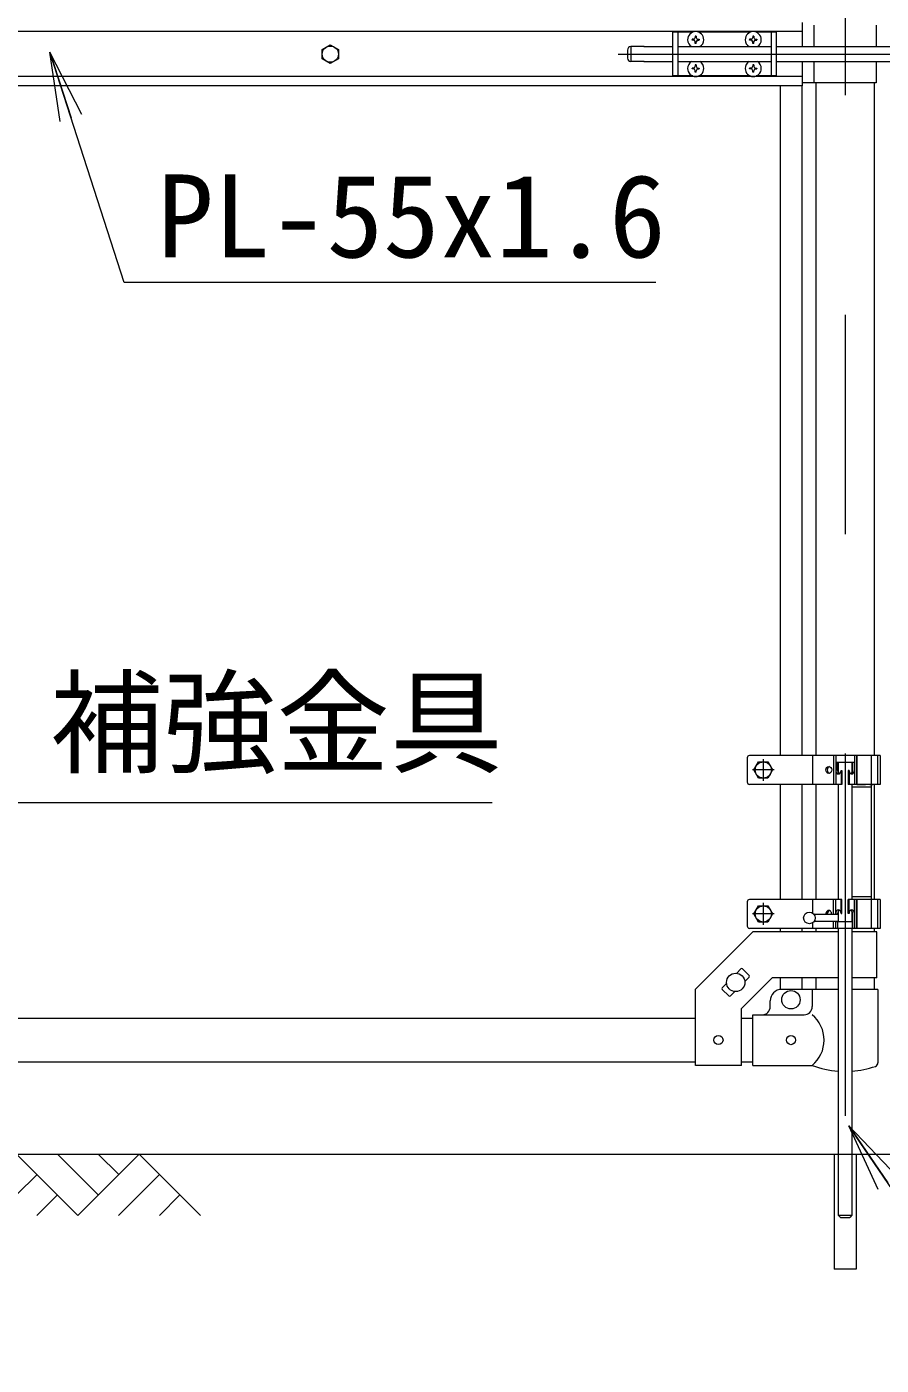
# Model space of a CAD drawing. Units: millimetres, scale not verified. Extents: x -6300 to 6300, y -4455 to 4455.
# Drawn here: x 1368 to 2110, y -854 to 308 of the extents above; entities that cross this region are included whole.
import ezdxf
from ezdxf.enums import TextEntityAlignment as Align

# ---------------------------------------------------------------- set-up
doc = ezdxf.new("R2010")
doc.units = ezdxf.units.MM
doc.header["$LTSCALE"] = 30
doc.linetypes.add('USER1', pattern=[50.8, 31.75, -6.35, 6.35, -6.35])
doc.linetypes.add('USER2', pattern=[0.375, 0.25, -0.125])
for name, color, linetype, lineweight in [('0-1_D-BMK', 2, 'USER1', 13), ('0-2_D-STR1', 1, 'Continuous', 18), ('0-3_D-STR3', 3, 'Continuous', 13), ('0-4_D-DCR-HCH', 7, 'Continuous', 9), ('0-5_D-BGD', 7, 'Continuous', 9), ('0-8_0', 7, 'Continuous', 9), ('0-9_D-STR-TXT', 7, 'Continuous', 9)]:
    doc.layers.add(name, color=color, linetype=linetype, lineweight=lineweight)
doc.styles.add('ＭＳ ゴシック', font='')
doc.styles.get('ＭＳ ゴシック').set_extended_font_data('MS Gothic')

# ---------------------------------------------------------------- blocks, each defined once
blk = doc.blocks.new('_Open')
at = {"layer": '0-8_0'}
blk.add_line((-30, 5), (0, 0), dxfattribs=at)
blk.add_lwpolyline([(-30, -5), (0, 0), (-30, 0)], dxfattribs=at)

msp = doc.modelspace()

# ---------------------------------------------------------------- linework, layer by layer
at = {"layer": '0-1_D-BMK'}
for p, q in [((2078.44, 1201.46), (2078.44, -636.94)), ((1881.37, 284.73), (2505.82, 284.73)), ((2016.94, -336.77), (1997.94, -336.77)), ((2007.44, -327.27), (2007.44, -346.27)), ((2078.44, -330.27), (2078.44, -636.94)), ((2007.44, -452.27), (2007.44, -471.27)), ((2016.94, -461.77), (1997.94, -461.77))]:
    msp.add_line(p, q, dxfattribs=at)
at = {"layer": '0-2_D-STR1'}
for p, q in [((2053.04, 259.73), (2053.04, -324.27)), ((2103.84, 259.73), (2103.84, -324.27)), ((2053.04, -349.27), (2053.04, -449.27)), ((2103.84, -349.27), (2103.84, -449.27)), ((2053.04, -474.27), (2053.04, -477.22)), ((2103.84, -474.27), (2103.84, -477.22)), ((2053.04, -517.22), (2053.04, -527.27)), ((2103.84, -517.22), (2103.84, -527.27)), ((1314.24, -552.27), (1948.44, -552.27)), ((1988.44, -552.27), (1998.44, -552.27)), ((1314.24, -590.27), (1948.44, -590.27)), ((1988.44, -590.27), (1998.44, -590.27))]:
    msp.add_line(p, q, dxfattribs=at)
at = {"layer": '0-3_D-STR3'}
for p, q in [((2041.34, 304.23), (1221.34, 304.23)), ((1928.69, 303.73), (1928.69, 265.73)), ((1946.09, 303.73), (1928.69, 303.73)), ((1933.19, 303.73), (1933.19, 265.73)), ((1996.09, 303.73), (1951.29, 303.73)), ((2018.69, 303.73), (2001.29, 303.73)), ((2014.19, 303.73), (2014.19, 265.73)), ((2018.69, 303.73), (2018.69, 265.73)), ((2041.34, 291.23), (2041.34, 312.23)), ((2051.44, 309.73), (2051.44, 291.23)), ((2105.44, 309.73), (2105.44, 291.23)), ((1903.94, 291.23), (1892.49, 291.23)), ((1892.49, 291.23), (1892.49, 278.23)), ((1903.79, 291.23), (1928.69, 291.23)), ((1933.19, 291.23), (2014.19, 291.23)), ((1945.54, 296.83), (1945.54, 297.23)), ((1946.84, 296.81), (1945.54, 296.83)), ((1948.3, 300.38), (1948.27, 299.08)), ((1948.3, 294.08), (1948.27, 295.37)), ((1949.09, 300.38), (1948.3, 300.38)), ((1949.09, 294.08), (1948.3, 294.08)), ((1949.09, 300.38), (1949.11, 299.08)), ((1949.09, 294.08), (1949.11, 295.37)), ((1950.55, 297.64), (1951.84, 297.62)), ((1951.84, 297.62), (1951.84, 297.23)), ((1996.84, 297.64), (1995.54, 297.62)), ((1995.54, 297.62), (1995.54, 297.23)), ((1998.3, 300.38), (1998.27, 299.08)), ((1998.3, 294.08), (1998.27, 295.37)), ((1999.09, 300.38), (1998.3, 300.38)), ((1999.09, 294.08), (1998.3, 294.08)), ((1999.09, 300.38), (1999.11, 299.08)), ((1999.09, 294.08), (1999.11, 295.37)), ((2000.55, 296.81), (2001.84, 296.83)), ((2001.84, 296.83), (2001.84, 297.23)), ((2018.69, 291.23), (2199.49, 291.23)), ((1889.49, 288.23), (1889.49, 281.23)), ((1903.94, 278.23), (1892.49, 278.23)), ((1903.79, 278.23), (1928.69, 278.23)), ((1933.19, 278.23), (2014.19, 278.23)), ((1945.54, 271.83), (1945.54, 272.23)), ((1946.84, 271.81), (1945.54, 271.83)), ((1948.3, 275.38), (1948.27, 274.08)), ((1948.3, 269.08), (1948.27, 270.37)), ((1949.09, 275.38), (1948.3, 275.38)), ((1949.09, 269.08), (1948.3, 269.08)), ((1949.09, 275.38), (1949.11, 274.08)), ((1949.09, 269.08), (1949.11, 270.37)), ((1950.55, 272.64), (1951.84, 272.62)), ((1950.55, 271.81), (1951.84, 271.83)), ((1951.84, 272.62), (1951.84, 272.23)), ((1951.84, 271.83), (1951.84, 272.23)), ((1996.84, 272.64), (1995.54, 272.62)), ((1995.54, 272.62), (1995.54, 272.23)), ((1998.3, 275.38), (1998.27, 274.08)), ((1998.3, 269.08), (1998.27, 270.37)), ((1999.09, 275.38), (1998.3, 275.38)), ((1999.09, 269.08), (1998.3, 269.08)), ((1999.09, 275.38), (1999.11, 274.08)), ((1999.09, 269.08), (1999.11, 270.37)), ((2000.55, 272.64), (2001.84, 272.62)), ((2000.55, 271.81), (2001.84, 271.83)), ((2001.84, 272.62), (2001.84, 272.23)), ((2001.84, 271.83), (2001.84, 272.23)), ((2018.69, 278.23), (2199.49, 278.23)), ((2041.34, 257.23), (2041.34, 278.23)), ((2051.44, 278.23), (2051.44, 259.73)), ((2105.44, 278.23), (2105.44, 259.73)), ((2041.34, 265.23), (1221.34, 265.23)), ((2041.34, 257.23), (1221.34, 257.23)), ((1946.09, 265.73), (1928.69, 265.73)), ((1996.09, 265.73), (1951.29, 265.73)), ((2018.69, 265.73), (2001.29, 265.73)), ((2021.94, 257.23), (2021.94, -324.27)), ((2040.94, 257.23), (2040.94, -324.27)), ((2105.44, 259.73), (2041.34, 259.73)), ((2109.04, -324.27), (1995.44, -324.27)), ((2050.14, -324.27), (2050.14, -349.27)), ((2068.44, -324.27), (2068.44, -349.27)), ((2070.34, -324.27), (2070.34, -349.27)), ((2086.54, -324.27), (2086.54, -349.27)), ((2088.44, -324.27), (2088.44, -349.27)), ((2088.68, -324.27), (2088.68, -349.27)), ((2101.14, -324.27), (2101.14, -474.27)), ((2106.74, -324.27), (2106.74, -349.27)), ((2109.04, -324.27), (2109.04, -349.27)), ((1993.44, -326.27), (1993.44, -347.27)), ((2086.54, -330.27), (2070.34, -330.27)), ((2071.94, -337.27), (2071.94, -330.27)), ((2072.44, -330.27), (2072.44, -339.29)), ((2084.44, -330.27), (2084.44, -339.29)), ((2084.94, -330.27), (2084.94, -337.27)), ((2074.94, -337.27), (2074.94, -349.27)), ((2074.94, -337.27), (2075.63, -337.27)), ((2075.63, -337.27), (2075.63, -349.27)), ((2081.25, -337.27), (2081.25, -349.27)), ((2081.94, -337.27), (2081.25, -337.27)), ((2081.94, -337.27), (2081.94, -349.27)), ((2075.63, -349.27), (1995.44, -349.27)), ((2021.94, -349.27), (2021.94, -449.27)), ((2040.94, -349.27), (2040.94, -449.27)), ((2072.44, -349.27), (2072.44, -449.27)), ((2109.04, -349.27), (2081.25, -349.27)), ((2084.44, -349.27), (2084.44, -449.27)), ((2101.14, -351.57), (2084.44, -351.57)), ((1993.44, -451.27), (1993.44, -472.27)), ((2075.63, -449.27), (1995.44, -449.27)), ((2050.14, -449.27), (2050.14, -461.07)), ((2068.44, -462.27), (2068.44, -449.27)), ((2070.34, -462.27), (2070.34, -449.27)), ((2074.94, -461.27), (2074.94, -449.27)), ((2075.63, -461.27), (2075.63, -449.27)), ((2109.04, -449.27), (2081.25, -449.27)), ((2081.25, -461.27), (2081.25, -449.27)), ((2081.94, -461.27), (2081.94, -449.27)), ((2101.14, -446.97), (2084.44, -446.97)), ((2086.54, -474.27), (2086.54, -449.27)), ((2088.44, -474.27), (2088.44, -449.27)), ((2088.68, -449.27), (2088.68, -474.27)), ((2106.74, -449.27), (2106.74, -474.27)), ((2109.04, -449.27), (2109.04, -474.27)), ((2072.44, -462.27), (2051.44, -462.27)), ((2071.94, -461.27), (2071.94, -462.27)), ((2072.44, -459.26), (2072.44, -468.27)), ((2074.94, -461.27), (2075.63, -461.27)), ((2081.94, -461.27), (2081.25, -461.27)), ((2084.44, -459.26), (2084.44, -468.27)), ((2084.94, -474.27), (2084.94, -461.27)), ((2109.04, -474.27), (1995.44, -474.27)), ((2021.94, -474.27), (2021.94, -477.22)), ((2040.94, -474.27), (2040.94, -477.22)), ((2050.14, -469.48), (2050.14, -474.27)), ((2072.44, -468.27), (2051.44, -468.27)), ((2068.44, -474.27), (2068.44, -468.27)), ((2072.44, -468.27), (2070.34, -468.27)), ((2070.34, -474.27), (2070.34, -468.27)), ((2070.34, -468.27), (2084.94, -468.27)), ((2071.94, -468.27), (2071.94, -474.27)), ((2072.44, -474.27), (2072.44, -723.27)), ((2084.44, -474.27), (2084.44, -723.27)), ((2106.14, -477.22), (2084.44, -477.22)), ((2106.14, -517.22), (2106.14, -477.22)), ((1988.04, -509.56), (1984.32, -513.27)), ((1995.11, -515.21), (1989.45, -509.56)), ((1975.49, -522.1), (1971.78, -525.82)), ((2015.01, -517.22), (1988.44, -543.79)), ((1995.11, -516.63), (1991.39, -520.34)), ((2072.44, -517.22), (2015.01, -517.22)), ((2021.94, -517.22), (2021.94, -527.27)), ((2040.94, -517.22), (2040.94, -527.27)), ((2106.14, -517.22), (2084.44, -517.22)), ((1948.44, -593.47), (1948.44, -527.22)), ((1977.43, -532.89), (1971.78, -527.23)), ((1982.56, -529.18), (1978.85, -532.89)), ((2049.89, -527.27), (2049.89, -542.27)), ((2106.99, -527.27), (2084.44, -527.27)), ((2106.99, -527.27), (2106.99, -590.97)), ((1988.44, -593.47), (1988.44, -543.79)), ((2013.44, -542.27), (2013.44, -537.27)), ((1998.44, -549.27), (2042.89, -549.27)), ((1998.44, -593.27), (1998.44, -549.27)), ((1988.44, -593.47), (1948.44, -593.47)), ((1998.44, -593.27), (2049.89, -593.27)), ((2068.89, -670.27), (2068.89, -770.27)), ((2074.44, -725.27), (2072.44, -723.27)), ((2074.44, -725.27), (2082.44, -725.27))]:
    msp.add_line(p, q, dxfattribs=at)
at = {"layer": '0-3_D-STR3', "linetype": 'USER2'}
msp.add_line((2088.68, -349.27), (2102.68, -349.27), dxfattribs=at)
at = {"layer": '0-3_D-STR3'}
for points in [[(1631.34, 292.83), (1638.36, 288.78), (1638.36, 280.68), (1631.34, 276.63), (1624.33, 280.68), (1624.33, 288.78)], [(2011.49, -329.76), (2015.54, -336.77), (2011.49, -343.79), (2003.39, -343.79), (1999.34, -336.77), (2003.39, -329.76)], [(2011.49, -454.76), (2015.54, -461.77), (2011.49, -468.79), (2003.39, -468.79), (1999.34, -461.77), (2003.39, -454.76)]]:
    msp.add_lwpolyline(points, close=True, dxfattribs=at)
for points in [[(1946.84, 297.64), (1945.54, 297.62), (1945.54, 297.23)], [(1950.55, 296.81), (1951.84, 296.83), (1951.84, 297.23)], [(1996.84, 296.81), (1995.54, 296.83), (1995.54, 297.23)], [(2000.55, 297.64), (2001.84, 297.62), (2001.84, 297.23)], [(1946.84, 272.64), (1945.54, 272.62), (1945.54, 272.23)], [(1996.84, 271.81), (1995.54, 271.83), (1995.54, 272.23)], [(2072.44, -477.22), (1998.44, -477.22), (1948.44, -527.22)], [(2072.44, -527.27), (2049.89, -527.27), (2023.44, -527.27)], [(2087.99, -670.27), (2087.99, -770.27), (2068.89, -770.27)], [(2072.44, -723.27), (2084.44, -723.27), (2082.44, -725.27)]]:
    msp.add_lwpolyline(points, dxfattribs=at)
for centre, radius in [((1631.34, 284.73), 7.03), ((2007.44, -336.77), 7.03), ((2007.44, -461.77), 7.03), ((2047.44, -465.27), 5), ((1983.44, -521.22), 8), ((2031.44, -536.27), 8), ((1968.44, -571.22), 4), ((2031.44, -571.27), 4)]:
    msp.add_circle(centre, radius, dxfattribs=at)
for centre, radius, start, end in [((1948.69, 297.23), 7, 0, 180), ((1998.69, 297.23), 7, 0, 180), ((1892.49, 288.23), 3, 90, 180), ((1948.69, 297.23), 7, 180, 238.99728), ((1946.79, 299.13), 1.49, 270, 0), ((1946.79, 295.32), 1.49, 0, 90), ((1950.6, 299.13), 1.49, 180, 270), ((1950.6, 295.32), 1.49, 90, 180), ((1948.69, 297.23), 7, 301.00272, 0), ((1998.69, 297.23), 7, 180, 238.99728), ((1996.79, 299.13), 1.49, 270, 0), ((1996.79, 295.32), 1.49, 0, 90), ((2000.6, 299.13), 1.49, 180, 270), ((2000.6, 295.32), 1.49, 90, 180), ((1998.69, 297.23), 7, 301.00272, 0), ((1892.49, 281.23), 3, 180, 270), ((1948.69, 272.23), 7, 121.00272, 180), ((1948.69, 272.23), 7, 180, 0), ((1946.79, 274.13), 1.49, 270, 0), ((1946.79, 270.32), 1.49, 0, 90), ((1950.6, 274.13), 1.49, 180, 270), ((1950.6, 270.32), 1.49, 90, 180), ((1948.69, 272.23), 7, 0, 58.99728), ((1998.69, 272.23), 7, 121.00272, 180), ((1998.69, 272.23), 7, 180, 0), ((1996.79, 274.13), 1.49, 270, 0), ((1996.79, 270.32), 1.49, 0, 90), ((2000.6, 274.13), 1.49, 180, 270), ((2000.6, 270.32), 1.49, 90, 180), ((1998.69, 272.23), 7, 0, 58.99728), ((1995.44, -326.27), 2, 90, 180), ((1995.44, -347.27), 2, 180, 270), ((1995.44, -451.27), 2, 90, 180), ((1995.44, -472.27), 2, 180, 270), ((1988.75, -510.26), 1, 45, 135), ((1994.4, -515.92), 1, 315, 45), ((1972.48, -526.53), 1, 135, 225), ((1978.14, -532.18), 1, 225, 315), ((2023.44, -537.27), 10, 90, 180), ((2006.44, -542.27), 7, 270, 0), ((2042.89, -542.27), 7, 270, 0), ((2031.7, -571.27), 28.55, 309.59418, 50.40582), ((2103.69, -590.97), 3.3, 289.22051, 0), ((2078.44, -518.54), 80, 249.0916, 265.69878), ((2078.44, -518.54), 80, 274.30122, 289.22051)]:
    msp.add_arc(centre, radius, start, end, dxfattribs=at)
msp.add_ellipse((2064.29, -336.77), major_axis=(0, 3), ratio=0.839449, dxfattribs=at)
for centre, major_axis, ratio, start_param, end_param in [((2065.45, -336.77), (0, -3), 0.839449, 3.3733968, 6.0513812), ((2072.64, -337.24), (0, -3), 0.766727, 4.7027468, 7.8414058), ((2073.79, -337.24), (0, -3), 0.615242, 4.7027468, 6.0032469), ((2084.24, -337.24), (0, -3), 0.766727, 4.7249648, 7.8636238), ((2083.1, -337.24), (0, -3), 0.615242, 0.2799384, 1.5804385), ((2064.29, -461.77), (0, -3), 0.839449, 1.4033482, 4.8798371), ((2065.45, -461.77), (0, -3), 0.839449, 3.3733968, 4.8798371), ((2072.64, -461.31), (0, 3), 0.766727, 4.7249648, 7.8636238), ((2073.79, -461.31), (0, 3), 0.615242, 0.2799384, 1.5804385), ((2084.24, -461.31), (0, 3), 0.766727, 4.7027468, 7.8414058), ((2083.1, -461.31), (0, 3), 0.615242, 4.7027468, 6.0032469)]:
    msp.add_ellipse(centre, major_axis=major_axis, ratio=ratio, start_param=start_param, end_param=end_param, dxfattribs=at)
at = {"layer": '0-4_D-DCR-HCH'}
for p, q in [((1412.05, -723.49), (1358.84, -670.27)), ((1429.79, -705.75), (1394.32, -670.27)), ((1465.27, -670.27), (1412.05, -723.49)), ((1447.62, -688.1), (1429.79, -670.27)), ((1465.27, -670.27), (1518.48, -723.49)), ((1376.58, -688.01), (1358.84, -705.67)), ((1483, -688.01), (1447.37, -723.49)), ((1394.32, -705.75), (1376.5, -723.49)), ((1500.74, -705.75), (1482.92, -723.49))]:
    msp.add_line(p, q, dxfattribs=at)
at = {"layer": '0-5_D-BGD'}
msp.add_line((1358.84, -670.27), (2858.84, -670.27), dxfattribs=at)
at = {"layer": '0-9_D-STR-TXT'}
for points in [[(1914.18, 86.39), (1452.26, 86.39), (1388.32, 284.57)], [(1771.9, -365.22), (1356.81, -365.22), (1266.69, -496.76)], [(2540.21, -853.58), (2223.72, -853.58), (2082.85, -647.37)]]:
    msp.add_lwpolyline(points, dxfattribs=at)

# ---------------------------------------------------------------- block references
at = {"layer": '0-9_D-STR-TXT', "xscale": 2, "yscale": 2}
for p, rotation in [((1387.71, 286.47), 107.88006), ((2081.72, -645.72), 124.33966)]:
    msp.add_blockref('_Open', p, dxfattribs=dict(at, rotation=rotation))

# ---------------------------------------------------------------- texts
at = {"layer": '0-9_D-STR-TXT', "style": 'ＭＳ ゴシック'}
for s, p in [('PL-55x1.6', (1480.93, 86.51)), ('補強金具', (1387.77, -353.3))]:
    msp.add_text(s, height=72.14, dxfattribs=at).set_placement(p, align=Align.BOTTOM_LEFT)

doc.saveas('drawing.dxf')
